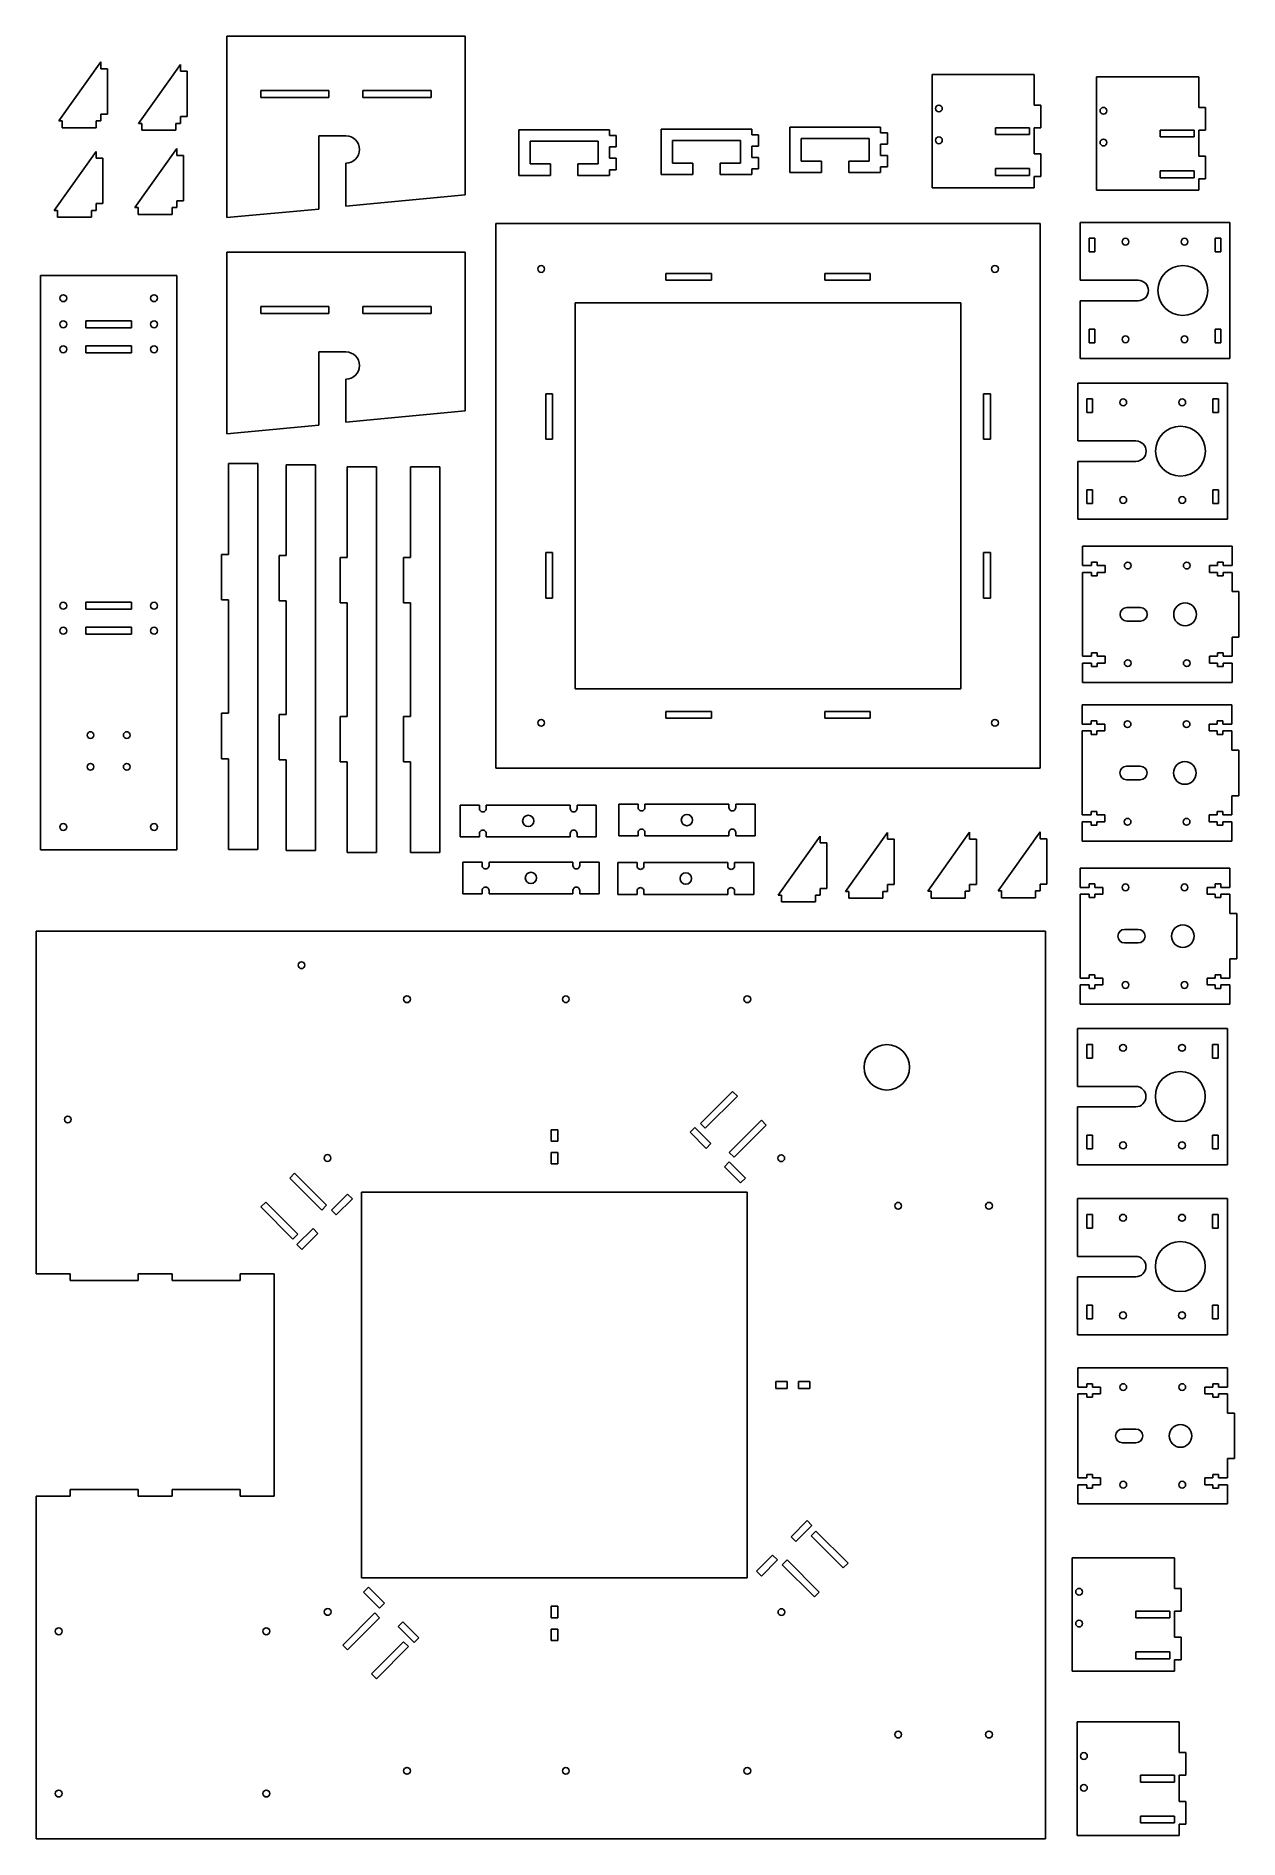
# Model space of a CAD drawing. Header units: millimetres. Extents: x -261 to 269, y -200 to 594.
import ezdxf

# ---------------------------------------------------------------- set-up
doc = ezdxf.new("R2010")
doc.units = ezdxf.units.MM
for name, color, linetype in [('Shape2DView', 7, 'CONTINUOUS'), ('Shape2DView001', 7, 'CONTINUOUS'), ('Shape2DView002', 7, 'CONTINUOUS'), ('Shape2DView003', 7, 'CONTINUOUS'), ('Shape2DView004', 7, 'CONTINUOUS'), ('Shape2DView005', 7, 'CONTINUOUS'), ('Shape2DView006', 7, 'CONTINUOUS'), ('Shape2DView007', 7, 'CONTINUOUS'), ('Shape2DView008', 7, 'CONTINUOUS'), ('Shape2DView009', 7, 'CONTINUOUS'), ('Shape2DView010', 7, 'CONTINUOUS'), ('Shape2DView011', 7, 'CONTINUOUS'), ('Shape2DView012', 7, 'CONTINUOUS'), ('Shape2DView013', 7, 'CONTINUOUS'), ('Shape2DView014', 7, 'CONTINUOUS'), ('Shape2DView015', 7, 'CONTINUOUS'), ('Shape2DView016', 7, 'CONTINUOUS'), ('Shape2DView017', 7, 'CONTINUOUS'), ('Shape2DView018', 7, 'CONTINUOUS'), ('Shape2DView019', 7, 'CONTINUOUS'), ('Shape2DView020', 7, 'CONTINUOUS'), ('Shape2DView021', 7, 'CONTINUOUS'), ('Shape2DView022', 7, 'CONTINUOUS'), ('Shape2DView023', 7, 'CONTINUOUS'), ('Shape2DView024', 7, 'CONTINUOUS'), ('Shape2DView025', 7, 'CONTINUOUS'), ('Shape2DView026', 7, 'CONTINUOUS'), ('Shape2DView027', 7, 'CONTINUOUS'), ('Shape2DView028', 7, 'CONTINUOUS'), ('Shape2DView029', 7, 'CONTINUOUS'), ('Shape2DView030', 7, 'CONTINUOUS'), ('Shape2DView031', 7, 'CONTINUOUS'), ('Shape2DView032', 7, 'CONTINUOUS'), ('Shape2DView033', 7, 'CONTINUOUS'), ('Shape2DView034', 7, 'CONTINUOUS'), ('Shape2DView035', 7, 'CONTINUOUS')]:
    doc.layers.add(name, color=color, linetype=linetype)

msp = doc.modelspace()

# ---------------------------------------------------------------- linework, layer by layer
at = {"layer": 'Shape2DView'}
for p, q in [((-261.1, 48.9), (-261.1, 199.9)), ((-261.1, 199.9), (183.9, 199.9)), ((183.9, 199.9), (183.9, -200.1)), ((31.74, 115.16), (45.89, 129.3)), ((48.01, 127.18), (33.87, 113.03)), ((45.89, 129.3), (48.01, 127.18)), ((-31.1, 112.4), (-34.1, 112.4)), ((-34.1, 112.4), (-34.1, 107.4)), ((-31.1, 107.4), (-31.1, 112.4)), ((27.15, 111.27), (29.27, 113.39)), ((34.22, 104.2), (27.15, 111.27)), ((29.27, 113.39), (36.34, 106.32)), ((33.87, 113.03), (31.74, 115.16)), ((44.47, 102.43), (58.61, 116.57)), ((60.74, 114.45), (46.59, 100.31)), ((58.61, 116.57), (60.74, 114.45)), ((-34.1, 107.4), (-31.1, 107.4)), ((34.22, 104.2), (36.34, 106.32)), ((-31.1, 102.4), (-34.1, 102.4)), ((-34.1, 102.4), (-34.1, 97.4)), ((-34.1, 97.4), (-31.1, 97.4)), ((-31.1, 97.4), (-31.1, 102.4)), ((44.47, 98.19), (42.35, 96.06)), ((42.35, 96.06), (49.42, 88.99)), ((46.59, 100.31), (44.47, 102.43)), ((51.54, 91.11), (44.47, 98.19)), ((-149.27, 91.11), (-147.15, 93.24)), ((-135.13, 76.97), (-149.27, 91.11)), ((-147.15, 93.24), (-133.01, 79.09)), ((49.42, 88.99), (51.54, 91.11)), ((-162, 78.39), (-159.88, 80.51)), ((-159.88, 80.51), (-145.73, 66.37)), ((-130.89, 76.97), (-123.81, 84.04)), ((-128.76, 74.85), (-121.69, 81.92)), ((-121.69, 81.92), (-123.81, 84.04)), ((52.4, 84.9), (-117.6, 84.9)), ((-117.6, 84.9), (-117.6, -85.1)), ((52.4, -85.1), (52.4, 84.9)), ((-147.86, 64.24), (-162, 78.39)), ((-135.13, 76.97), (-133.01, 79.09)), ((-130.89, 76.97), (-128.76, 74.85)), ((-147.86, 64.24), (-145.73, 66.37)), ((-139.02, 68.84), (-146.09, 61.77)), ((-143.97, 59.65), (-136.9, 66.72)), ((-136.9, 66.72), (-139.02, 68.84)), ((-146.09, 61.77), (-143.97, 59.65)), ((-261.1, 48.9), (-246.1, 48.9)), ((-246.1, 45.9), (-246.1, 48.9)), ((-216.1, 48.9), (-201.1, 48.9)), ((-216.1, 45.9), (-216.1, 48.9)), ((-201.1, 48.9), (-201.1, 45.9)), ((-171.1, 48.9), (-156.1, 48.9)), ((-171.1, 45.9), (-171.1, 48.9)), ((-156.1, -49.1), (-156.1, 48.9)), ((-246.1, 45.9), (-216.1, 45.9)), ((-201.1, 45.9), (-171.1, 45.9)), ((69.9, 1.4), (64.9, 1.4)), ((64.9, -1.6), (64.9, 1.4)), ((69.9, -1.6), (69.9, 1.4)), ((79.9, 1.4), (74.9, 1.4)), ((74.9, 1.4), (74.9, -1.6)), ((79.9, -1.6), (79.9, 1.4)), ((64.9, -1.6), (69.9, -1.6)), ((74.9, -1.6), (79.9, -1.6)), ((-246.1, -49.1), (-246.1, -46.1)), ((-246.1, -46.1), (-216.1, -46.1)), ((-216.1, -46.1), (-216.1, -49.1)), ((-201.1, -49.1), (-201.1, -46.1)), ((-201.1, -46.1), (-171.1, -46.1)), ((-171.1, -46.1), (-171.1, -49.1)), ((-261.1, -49.1), (-261.1, -200.1)), ((-261.1, -49.1), (-246.1, -49.1)), ((-216.1, -49.1), (-201.1, -49.1)), ((-171.1, -49.1), (-156.1, -49.1)), ((78.77, -59.85), (71.7, -66.92)), ((73.82, -69.04), (80.89, -61.97)), ((80.89, -61.97), (78.77, -59.85)), ((71.7, -66.92), (73.82, -69.04)), ((82.66, -64.44), (80.53, -66.57)), ((94.68, -80.71), (80.53, -66.57)), ((96.8, -78.59), (82.66, -64.44)), ((63.56, -75.05), (56.49, -82.12)), ((58.61, -84.24), (65.69, -77.17)), ((65.69, -77.17), (63.56, -75.05)), ((69.93, -77.17), (67.81, -79.29)), ((81.95, -93.44), (67.81, -79.29)), ((84.07, -91.31), (69.93, -77.17)), ((94.68, -80.71), (96.8, -78.59)), ((-117.6, -85.1), (52.4, -85.1)), ((56.49, -82.12), (58.61, -84.24)), ((-116.74, -91.31), (-114.62, -89.19)), ((-116.74, -91.31), (-109.67, -98.39)), ((-107.55, -96.26), (-114.62, -89.19)), ((81.95, -93.44), (84.07, -91.31)), ((-125.94, -114.65), (-111.79, -100.51)), ((-109.67, -102.63), (-123.81, -116.77)), ((-109.67, -102.63), (-111.79, -100.51)), ((-109.67, -98.39), (-107.55, -96.26)), ((-31.1, -97.6), (-34.1, -97.6)), ((-34.1, -97.6), (-34.1, -102.6)), ((-34.1, -102.6), (-31.1, -102.6)), ((-31.1, -102.6), (-31.1, -97.6)), ((-101.54, -106.52), (-99.42, -104.4)), ((-94.47, -113.59), (-101.54, -106.52)), ((-92.35, -111.47), (-99.42, -104.4)), ((-31.1, -107.6), (-34.1, -107.6)), ((-34.1, -107.6), (-34.1, -112.6)), ((-31.1, -112.6), (-31.1, -107.6)), ((-123.81, -116.77), (-125.94, -114.65)), ((-113.21, -127.38), (-99.07, -113.23)), ((-96.94, -115.36), (-111.09, -129.5)), ((-96.94, -115.36), (-99.07, -113.23)), ((-94.47, -113.59), (-92.35, -111.47)), ((-34.1, -112.6), (-31.1, -112.6)), ((-111.09, -129.5), (-113.21, -127.38)), ((-261.1, -200.1), (183.9, -200.1))]:
    msp.add_line(p, q, dxfattribs=at)
for centre, radius in [((-144.1, 184.9), 1.5), ((-97.6, 169.9), 1.5), ((-27.6, 169.9), 1.5), ((52.4, 169.9), 1.5), ((113.9, 139.9), 10), ((-247.1, 116.9), 1.5), ((-132.64, 99.94), 1.5), ((67.36, 99.86), 1.5), ((118.9, 78.9), 1.5), ((158.9, 78.9), 1.5), ((-132.56, -100.06), 1.5), ((67.44, -100.14), 1.5), ((-251.1, -108.6), 1.5), ((-159.6, -108.6), 1.5), ((118.9, -154.1), 1.5), ((158.9, -154.1), 1.5), ((-97.6, -170.1), 1.5), ((-27.6, -170.1), 1.5), ((52.4, -170.1), 1.5), ((-251.1, -180.1), 1.5), ((-159.6, -180.1), 1.5)]:
    msp.add_circle(centre, radius, dxfattribs=at)
at = {"layer": 'Shape2DView001'}
for p, q in [((-58.45, 271.7), (-58.45, 511.7)), ((-58.45, 511.7), (181.55, 511.7)), ((181.55, 511.7), (181.55, 271.7)), ((36.55, 489.7), (16.55, 489.7)), ((16.55, 489.7), (16.55, 486.7)), ((16.55, 486.7), (36.55, 486.7)), ((36.55, 486.7), (36.55, 489.7)), ((106.55, 489.7), (86.55, 489.7)), ((86.55, 489.7), (86.55, 486.7)), ((86.55, 486.7), (106.55, 486.7)), ((106.55, 486.7), (106.55, 489.7)), ((-23.45, 476.7), (146.55, 476.7)), ((-23.45, 306.7), (-23.45, 476.7)), ((146.55, 306.7), (146.55, 476.7)), ((-33.45, 436.7), (-36.45, 436.7)), ((-36.45, 436.7), (-36.45, 416.7)), ((-33.45, 416.7), (-33.45, 436.7)), ((159.55, 436.7), (156.55, 436.7)), ((156.55, 436.7), (156.55, 416.7)), ((159.55, 416.7), (159.55, 436.7)), ((-36.45, 416.7), (-33.45, 416.7)), ((156.55, 416.7), (159.55, 416.7)), ((-33.45, 366.7), (-36.45, 366.7)), ((-36.45, 366.7), (-36.45, 346.7)), ((-33.45, 346.7), (-33.45, 366.7)), ((159.55, 366.7), (156.55, 366.7)), ((156.55, 366.7), (156.55, 346.7)), ((159.55, 346.7), (159.55, 366.7)), ((-36.45, 346.7), (-33.45, 346.7)), ((156.55, 346.7), (159.55, 346.7)), ((-23.45, 306.7), (146.55, 306.7)), ((36.55, 296.7), (16.55, 296.7)), ((16.55, 296.7), (16.55, 293.7)), ((36.55, 293.7), (36.55, 296.7)), ((106.55, 296.7), (86.55, 296.7)), ((86.55, 296.7), (86.55, 293.7)), ((106.55, 293.7), (106.55, 296.7)), ((16.55, 293.7), (36.55, 293.7)), ((86.55, 293.7), (106.55, 293.7)), ((181.55, 271.7), (-58.45, 271.7))]:
    msp.add_line(p, q, dxfattribs=at)
for centre in [(-38.45, 491.7), (161.55, 491.7), (-38.45, 291.7), (161.55, 291.7)]:
    msp.add_circle(centre, 1.5, dxfattribs=at)
at = {"layer": 'Shape2DView002'}
for p, q in [((-176.3, 405.9), (-163.3, 405.9)), ((-176.3, 365.9), (-176.3, 405.9)), ((-163.3, 235.9), (-163.3, 405.9)), ((-179.3, 365.9), (-176.3, 365.9)), ((-179.3, 345.9), (-179.3, 365.9)), ((-176.3, 345.9), (-179.3, 345.9)), ((-176.3, 295.9), (-176.3, 345.9)), ((-179.3, 295.9), (-176.3, 295.9)), ((-179.3, 275.9), (-179.3, 295.9)), ((-176.3, 275.9), (-179.3, 275.9)), ((-176.3, 235.9), (-176.3, 275.9)), ((-163.3, 235.9), (-176.3, 235.9))]:
    msp.add_line(p, q, dxfattribs=at)
at = {"layer": 'Shape2DView003'}
for p, q in [((-150.9, 405.4), (-137.9, 405.4)), ((-150.9, 365.4), (-150.9, 405.4)), ((-137.9, 235.4), (-137.9, 405.4)), ((-153.9, 365.4), (-150.9, 365.4)), ((-153.9, 345.4), (-153.9, 365.4)), ((-150.9, 345.4), (-153.9, 345.4)), ((-150.9, 295.4), (-150.9, 345.4)), ((-153.9, 295.4), (-150.9, 295.4)), ((-153.9, 275.4), (-153.9, 295.4)), ((-150.9, 275.4), (-153.9, 275.4)), ((-150.9, 235.4), (-150.9, 275.4)), ((-137.9, 235.4), (-150.9, 235.4))]:
    msp.add_line(p, q, dxfattribs=at)
at = {"layer": 'Shape2DView004'}
for p, q in [((-124, 404.5), (-111, 404.5)), ((-124, 364.5), (-124, 404.5)), ((-111, 234.5), (-111, 404.5)), ((-127, 364.5), (-124, 364.5)), ((-127, 344.5), (-127, 364.5)), ((-124, 344.5), (-127, 344.5)), ((-124, 294.5), (-124, 344.5)), ((-127, 294.5), (-124, 294.5)), ((-127, 274.5), (-127, 294.5)), ((-124, 274.5), (-127, 274.5)), ((-124, 234.5), (-124, 274.5)), ((-111, 234.5), (-124, 234.5))]:
    msp.add_line(p, q, dxfattribs=at)
at = {"layer": 'Shape2DView005'}
for p, q in [((-96.1, 404.5), (-83.1, 404.5)), ((-96.1, 364.5), (-96.1, 404.5)), ((-83.1, 234.5), (-83.1, 404.5)), ((-99.1, 364.5), (-96.1, 364.5)), ((-99.1, 344.5), (-99.1, 364.5)), ((-96.1, 344.5), (-99.1, 344.5)), ((-96.1, 294.5), (-96.1, 344.5)), ((-99.1, 294.5), (-96.1, 294.5)), ((-99.1, 274.5), (-99.1, 294.5)), ((-96.1, 274.5), (-99.1, 274.5)), ((-96.1, 234.5), (-96.1, 274.5)), ((-83.1, 234.5), (-96.1, 234.5))]:
    msp.add_line(p, q, dxfattribs=at)
at = {"layer": 'Shape2DView006'}
for p, q in [((-253.1, 517.5), (-234.6, 543.5)), ((-234.6, 540.5), (-234.6, 543.5)), ((-231.6, 540.5), (-234.6, 540.5)), ((-231.6, 520.5), (-231.6, 540.5)), ((-253.1, 517.5), (-251.6, 517.5)), ((-251.6, 517.5), (-251.6, 514.5)), ((-236.6, 514.5), (-236.6, 517.5)), ((-236.6, 517.5), (-234.6, 517.5)), ((-234.6, 517.5), (-234.6, 520.5)), ((-234.6, 520.5), (-231.6, 520.5)), ((-251.6, 514.5), (-236.6, 514.5))]:
    msp.add_line(p, q, dxfattribs=at)
at = {"layer": 'Shape2DView007'}
for p, q in [((-217.6, 518.7), (-199.1, 544.7)), ((-199.1, 541.7), (-199.1, 544.7)), ((-196.1, 541.7), (-199.1, 541.7)), ((-196.1, 521.7), (-196.1, 541.7)), ((-217.6, 518.7), (-216.1, 518.7)), ((-216.1, 518.7), (-216.1, 515.7)), ((-201.1, 515.7), (-201.1, 518.7)), ((-201.1, 518.7), (-199.1, 518.7)), ((-199.1, 518.7), (-199.1, 521.7)), ((-199.1, 521.7), (-196.1, 521.7)), ((-216.1, 515.7), (-201.1, 515.7))]:
    msp.add_line(p, q, dxfattribs=at)
at = {"layer": 'Shape2DView008'}
for p, q in [((-251.1, 556.9), (-232.6, 582.9)), ((-232.6, 579.9), (-232.6, 582.9)), ((-229.6, 579.9), (-232.6, 579.9)), ((-229.6, 559.9), (-229.6, 579.9)), ((-251.1, 556.9), (-249.6, 556.9)), ((-249.6, 556.9), (-249.6, 553.9)), ((-234.6, 553.9), (-234.6, 556.9)), ((-234.6, 556.9), (-232.6, 556.9)), ((-232.6, 556.9), (-232.6, 559.9)), ((-232.6, 559.9), (-229.6, 559.9)), ((-249.6, 553.9), (-234.6, 553.9))]:
    msp.add_line(p, q, dxfattribs=at)
at = {"layer": 'Shape2DView009'}
for p, q in [((-216, 555.8), (-197.5, 581.8)), ((-197.5, 578.8), (-197.5, 581.8)), ((-194.5, 578.8), (-197.5, 578.8)), ((-194.5, 558.8), (-194.5, 578.8)), ((-197.5, 555.8), (-197.5, 558.8)), ((-197.5, 558.8), (-194.5, 558.8)), ((-216, 555.8), (-214.5, 555.8)), ((-214.5, 555.8), (-214.5, 552.8)), ((-214.5, 552.8), (-199.5, 552.8)), ((-199.5, 552.8), (-199.5, 555.8)), ((-199.5, 555.8), (-197.5, 555.8))]:
    msp.add_line(p, q, dxfattribs=at)
at = {"layer": 'Shape2DView010'}
for p, q in [((65.95, 215.75), (84.45, 241.75)), ((84.45, 238.75), (84.45, 241.75)), ((87.45, 238.75), (84.45, 238.75)), ((87.45, 218.75), (87.45, 238.75)), ((65.95, 215.75), (67.45, 215.75)), ((67.45, 215.75), (67.45, 212.75)), ((82.45, 212.75), (82.45, 215.75)), ((82.45, 215.75), (84.45, 215.75)), ((84.45, 215.75), (84.45, 218.75)), ((84.45, 218.75), (87.45, 218.75)), ((67.45, 212.75), (82.45, 212.75))]:
    msp.add_line(p, q, dxfattribs=at)
at = {"layer": 'Shape2DView011'}
for p, q in [((162.95, 217.6), (181.45, 243.6)), ((181.45, 240.6), (181.45, 243.6)), ((184.45, 240.6), (181.45, 240.6)), ((184.45, 220.6), (184.45, 240.6)), ((162.95, 217.6), (164.45, 217.6)), ((164.45, 217.6), (164.45, 214.6)), ((164.45, 214.6), (179.45, 214.6)), ((179.45, 214.6), (179.45, 217.6)), ((179.45, 217.6), (181.45, 217.6)), ((181.45, 217.6), (181.45, 220.6)), ((181.45, 220.6), (184.45, 220.6))]:
    msp.add_line(p, q, dxfattribs=at)
at = {"layer": 'Shape2DView012'}
for p, q in [((131.9, 217.5), (150.4, 243.5)), ((150.4, 240.5), (150.4, 243.5)), ((153.4, 240.5), (150.4, 240.5)), ((153.4, 220.5), (153.4, 240.5)), ((131.9, 217.5), (133.4, 217.5)), ((133.4, 217.5), (133.4, 214.5)), ((133.4, 214.5), (148.4, 214.5)), ((148.4, 214.5), (148.4, 217.5)), ((148.4, 217.5), (150.4, 217.5)), ((150.4, 217.5), (150.4, 220.5)), ((150.4, 220.5), (153.4, 220.5))]:
    msp.add_line(p, q, dxfattribs=at)
at = {"layer": 'Shape2DView013'}
for p, q in [((95.7, 217.4), (114.2, 243.4)), ((114.2, 240.4), (114.2, 243.4)), ((117.2, 240.4), (114.2, 240.4)), ((117.2, 220.4), (117.2, 240.4)), ((95.7, 217.4), (97.2, 217.4)), ((97.2, 217.4), (97.2, 214.4)), ((112.2, 214.4), (112.2, 217.4)), ((112.2, 217.4), (114.2, 217.4)), ((114.2, 217.4), (114.2, 220.4)), ((114.2, 220.4), (117.2, 220.4)), ((97.2, 214.4), (112.2, 214.4))]:
    msp.add_line(p, q, dxfattribs=at)
at = {"layer": 'Shape2DView014'}
for p, q in [((197.75, -198.57), (197.75, -148.57)), ((197.75, -148.57), (242.75, -148.57)), ((242.75, -162.07), (242.75, -148.57)), ((245.75, -162.07), (242.75, -162.07)), ((245.75, -172.07), (245.75, -162.07)), ((240.75, -172.07), (225.75, -172.07)), ((225.75, -172.07), (225.75, -175.07)), ((240.75, -175.07), (240.75, -172.07)), ((242.75, -172.07), (245.75, -172.07)), ((242.75, -183.57), (242.75, -172.07)), ((225.75, -175.07), (240.75, -175.07)), ((240.75, -190.07), (225.75, -190.07)), ((225.75, -190.07), (225.75, -193.07)), ((240.75, -193.07), (240.75, -190.07)), ((245.75, -183.57), (242.75, -183.57)), ((245.75, -193.57), (245.75, -183.57)), ((242.75, -198.57), (197.75, -198.57)), ((225.75, -193.07), (240.75, -193.07)), ((242.75, -198.57), (242.75, -193.57)), ((242.75, -193.57), (245.75, -193.57))]:
    msp.add_line(p, q, dxfattribs=at)
for centre in [(200.75, -163.57), (200.75, -177.57)]:
    msp.add_circle(centre, 1.5, dxfattribs=at)
at = {"layer": 'Shape2DView015'}
for p, q in [((-48.36, 532.94), (-48.36, 552.94)), ((-48.36, 552.94), (-8.36, 552.94)), ((-8.36, 552.94), (-8.36, 550.44)), ((-8.36, 550.44), (-5.36, 550.44)), ((-5.36, 545.44), (-5.36, 550.44)), ((-13.36, 547.94), (-43.36, 547.94)), ((-43.36, 547.94), (-43.36, 537.94)), ((-13.36, 537.94), (-13.36, 547.94)), ((-8.36, 545.44), (-5.36, 545.44)), ((-8.36, 545.44), (-8.36, 540.44)), ((-8.36, 540.44), (-5.36, 540.44)), ((-5.36, 540.44), (-5.36, 535.44)), ((-34.36, 532.94), (-48.36, 532.94)), ((-43.36, 537.94), (-34.36, 537.94)), ((-34.36, 537.94), (-34.36, 532.94)), ((-22.36, 532.94), (-22.36, 537.94)), ((-22.36, 537.94), (-13.36, 537.94)), ((-8.36, 532.94), (-22.36, 532.94)), ((-5.36, 535.44), (-8.36, 535.44)), ((-8.36, 532.94), (-8.36, 535.44))]:
    msp.add_line(p, q, dxfattribs=at)
at = {"layer": 'Shape2DView016'}
for p, q in [((-72.01, 499.11), (-177.01, 499.11)), ((-177.01, 499.11), (-177.01, 419.11)), ((-72.01, 429.11), (-72.01, 499.11)), ((-132.01, 475.11), (-162.01, 475.11)), ((-162.01, 475.11), (-162.01, 472.11)), ((-162.01, 472.11), (-132.01, 472.11)), ((-132.01, 472.11), (-132.01, 475.11)), ((-87.01, 475.11), (-117.01, 475.11)), ((-117.01, 475.11), (-117.01, 472.11)), ((-117.01, 472.11), (-87.01, 472.11)), ((-87.01, 472.11), (-87.01, 475.11)), ((-136.51, 422.86), (-136.51, 455.11)), ((-136.51, 455.11), (-124.51, 455.11)), ((-124.51, 443.11), (-124.51, 424.11)), ((-124.51, 424.11), (-72.01, 429.11)), ((-136.51, 422.86), (-177.01, 419.11))]:
    msp.add_line(p, q, dxfattribs=at)
msp.add_arc((-124.51, 449.11), 6, -90, 90, dxfattribs=at)
at = {"layer": 'Shape2DView017'}
for p, q in [((-72.01, 594.31), (-177.01, 594.31)), ((-177.01, 594.31), (-177.01, 514.31)), ((-72.01, 524.31), (-72.01, 594.31)), ((-132.01, 570.31), (-162.01, 570.31)), ((-162.01, 570.31), (-162.01, 567.31)), ((-162.01, 567.31), (-132.01, 567.31)), ((-132.01, 567.31), (-132.01, 570.31)), ((-87.01, 570.31), (-117.01, 570.31)), ((-117.01, 570.31), (-117.01, 567.31)), ((-117.01, 567.31), (-87.01, 567.31)), ((-87.01, 567.31), (-87.01, 570.31)), ((-136.51, 518.06), (-136.51, 550.31)), ((-136.51, 550.31), (-124.51, 550.31)), ((-124.51, 538.31), (-124.51, 519.31)), ((-124.51, 519.31), (-72.01, 524.31)), ((-136.51, 518.06), (-177.01, 514.31))]:
    msp.add_line(p, q, dxfattribs=at)
msp.add_arc((-124.51, 544.31), 6, -90, 90, dxfattribs=at)
at = {"layer": 'Shape2DView018'}
for p, q in [((-199.1, 488.8), (-259.1, 488.8)), ((-259.1, 488.8), (-259.1, 235.8)), ((-199.1, 235.8), (-199.1, 488.8)), ((-219.1, 468.8), (-239.1, 468.8)), ((-239.1, 468.8), (-239.1, 465.8)), ((-219.1, 465.8), (-219.1, 468.8)), ((-239.1, 465.8), (-219.1, 465.8)), ((-239.1, 457.8), (-219.1, 457.8)), ((-239.1, 454.8), (-239.1, 457.8)), ((-219.1, 454.8), (-239.1, 454.8)), ((-219.1, 457.8), (-219.1, 454.8)), ((-239.1, 344.8), (-219.1, 344.8)), ((-239.1, 341.8), (-239.1, 344.8)), ((-219.1, 341.8), (-239.1, 341.8)), ((-219.1, 344.8), (-219.1, 341.8)), ((-219.1, 333.8), (-239.1, 333.8)), ((-239.1, 333.8), (-239.1, 330.8)), ((-219.1, 330.8), (-219.1, 333.8)), ((-239.1, 330.8), (-219.1, 330.8)), ((-259.1, 235.8), (-199.1, 235.8))]:
    msp.add_line(p, q, dxfattribs=at)
for centre in [(-249.1, 478.8), (-209.1, 478.8), (-249.1, 467.3), (-209.1, 467.3), (-249.1, 456.3), (-209.1, 456.3), (-249.1, 343.3), (-209.1, 343.3), (-249.1, 332.3), (-209.1, 332.3), (-237.1, 286.3), (-221.1, 286.3), (-237.1, 272.3), (-221.1, 272.3), (-249.1, 245.8), (-209.1, 245.8)]:
    msp.add_circle(centre, 1.5, dxfattribs=at)
at = {"layer": 'Shape2DView019'}
for p, q in [((195.65, -126.19), (195.65, -76.19)), ((195.65, -76.19), (240.65, -76.19)), ((240.65, -89.69), (240.65, -76.19)), ((243.65, -89.69), (240.65, -89.69)), ((243.65, -99.69), (243.65, -89.69)), ((238.65, -99.69), (223.65, -99.69)), ((223.65, -99.69), (223.65, -102.69)), ((223.65, -102.69), (238.65, -102.69)), ((238.65, -102.69), (238.65, -99.69)), ((240.65, -99.69), (243.65, -99.69)), ((240.65, -111.19), (240.65, -99.69)), ((243.65, -111.19), (240.65, -111.19)), ((243.65, -121.19), (243.65, -111.19)), ((238.65, -117.69), (223.65, -117.69)), ((223.65, -117.69), (223.65, -120.69)), ((238.65, -120.69), (238.65, -117.69)), ((240.65, -126.19), (195.65, -126.19)), ((223.65, -120.69), (238.65, -120.69)), ((240.65, -126.19), (240.65, -121.19)), ((240.65, -121.19), (243.65, -121.19))]:
    msp.add_line(p, q, dxfattribs=at)
for centre in [(198.65, -91.19), (198.65, -105.19)]:
    msp.add_circle(centre, 1.5, dxfattribs=at)
at = {"layer": 'Shape2DView020'}
for p, q in [((133.84, 527.39), (133.84, 577.39)), ((133.84, 577.39), (178.84, 577.39)), ((178.84, 563.89), (178.84, 577.39)), ((181.84, 563.89), (178.84, 563.89)), ((181.84, 553.89), (181.84, 563.89)), ((176.84, 553.89), (161.84, 553.89)), ((161.84, 553.89), (161.84, 550.89)), ((161.84, 550.89), (176.84, 550.89)), ((176.84, 550.89), (176.84, 553.89)), ((178.84, 553.89), (181.84, 553.89)), ((178.84, 542.39), (178.84, 553.89)), ((181.84, 542.39), (178.84, 542.39)), ((181.84, 532.39), (181.84, 542.39)), ((176.84, 535.89), (161.84, 535.89)), ((161.84, 535.89), (161.84, 532.89)), ((161.84, 532.89), (176.84, 532.89)), ((176.84, 532.89), (176.84, 535.89)), ((178.84, 527.39), (178.84, 532.39)), ((178.84, 532.39), (181.84, 532.39)), ((178.84, 527.39), (133.84, 527.39))]:
    msp.add_line(p, q, dxfattribs=at)
for centre in [(136.84, 562.39), (136.84, 548.39)]:
    msp.add_circle(centre, 1.5, dxfattribs=at)
at = {"layer": 'Shape2DView021'}
for p, q in [((206.38, 526.38), (206.38, 576.38)), ((206.38, 576.38), (251.38, 576.38)), ((251.38, 562.88), (251.38, 576.38)), ((254.38, 562.88), (251.38, 562.88)), ((254.38, 552.88), (254.38, 562.88)), ((249.38, 552.88), (234.38, 552.88)), ((234.38, 552.88), (234.38, 549.88)), ((234.38, 549.88), (249.38, 549.88)), ((249.38, 549.88), (249.38, 552.88)), ((251.38, 552.88), (254.38, 552.88)), ((251.38, 541.38), (251.38, 552.88)), ((254.38, 541.38), (251.38, 541.38)), ((254.38, 531.38), (254.38, 541.38)), ((249.38, 534.88), (234.38, 534.88)), ((234.38, 534.88), (234.38, 531.88)), ((249.38, 531.88), (249.38, 534.88)), ((251.38, 526.38), (206.38, 526.38)), ((234.38, 531.88), (249.38, 531.88)), ((251.38, 526.38), (251.38, 531.38)), ((251.38, 531.38), (254.38, 531.38))]:
    msp.add_line(p, q, dxfattribs=at)
for centre in [(209.38, 561.38), (209.38, 547.38)]:
    msp.add_circle(centre, 1.5, dxfattribs=at)
at = {"layer": 'Shape2DView022'}
for p, q in [((198.1, 7.5), (264.1, 7.5)), ((198.1, -1), (198.1, 7.5)), ((202.1, 0.5), (202.1, -1)), ((204.6, 0.5), (202.1, 0.5)), ((204.6, -1), (204.6, 0.5)), ((257.6, -1), (257.6, 0.5)), ((257.6, 0.5), (260.1, 0.5)), ((260.1, 0.5), (260.1, -1)), ((264.1, -1), (264.1, 7.5)), ((202.1, -1), (198.1, -1)), ((198.1, -4), (202.1, -4)), ((198.1, -41), (198.1, -4)), ((202.1, -4), (202.1, -5.5)), ((202.1, -5.5), (204.6, -5.5)), ((208.1, -1), (204.6, -1)), ((204.6, -4), (208.1, -4)), ((204.6, -5.5), (204.6, -4)), ((208.1, -4), (208.1, -1)), ((254.1, -4), (254.1, -1)), ((254.1, -1), (257.6, -1)), ((257.6, -4), (254.1, -4)), ((257.6, -5.5), (257.6, -4)), ((260.1, -5.5), (257.6, -5.5)), ((260.1, -1), (264.1, -1)), ((264.1, -4), (260.1, -4)), ((260.1, -4), (260.1, -5.5)), ((264.1, -12.5), (264.1, -4)), ((267.1, -12.5), (264.1, -12.5)), ((267.1, -32.5), (267.1, -12.5)), ((223.7, -19.5), (217.7, -19.5)), ((223.7, -25.5), (217.7, -25.5)), ((202.1, -39.5), (202.1, -41)), ((204.6, -39.5), (202.1, -39.5)), ((204.6, -41), (204.6, -39.5)), ((257.6, -41), (257.6, -39.5)), ((257.6, -39.5), (260.1, -39.5)), ((260.1, -39.5), (260.1, -41)), ((264.1, -41), (264.1, -32.5)), ((264.1, -32.5), (267.1, -32.5)), ((202.1, -41), (198.1, -41)), ((198.1, -52.5), (198.1, -44)), ((198.1, -44), (202.1, -44)), ((202.1, -44), (202.1, -45.5)), ((202.1, -45.5), (204.6, -45.5)), ((208.1, -41), (204.6, -41)), ((204.6, -44), (208.1, -44)), ((204.6, -45.5), (204.6, -44)), ((208.1, -44), (208.1, -41)), ((254.1, -44), (254.1, -41)), ((254.1, -41), (257.6, -41)), ((257.6, -44), (254.1, -44)), ((257.6, -45.5), (257.6, -44)), ((260.1, -45.5), (257.6, -45.5)), ((260.1, -41), (264.1, -41)), ((264.1, -44), (260.1, -44)), ((260.1, -44), (260.1, -45.5)), ((264.1, -52.5), (264.1, -44)), ((198.1, -52.5), (264.1, -52.5))]:
    msp.add_line(p, q, dxfattribs=at)
for centre, radius in [((218.1, -1), 1.5), ((244.1, -1), 1.5), ((243.35, -22.5), 5), ((218.1, -44), 1.5), ((244.1, -44), 1.5)]:
    msp.add_circle(centre, radius, dxfattribs=at)
for centre, start, end in [((217.7, -22.5), 90, -90), ((223.7, -22.5), -90, 90)]:
    msp.add_arc(centre, 3, start, end, dxfattribs=at)
at = {"layer": 'Shape2DView023'}
for p, q in [((198, 82.1), (264, 82.1)), ((198, 56.6), (198, 82.1)), ((264, 22.1), (264, 82.1)), ((204.5, 75.1), (202, 75.1)), ((202, 75.1), (202, 69.1)), ((204.5, 69.1), (204.5, 75.1)), ((257.5, 75.1), (260, 75.1)), ((257.5, 69.1), (257.5, 75.1)), ((260, 75.1), (260, 69.1)), ((202, 69.1), (204.5, 69.1)), ((260, 69.1), (257.5, 69.1)), ((223.6, 56.6), (198, 56.6)), ((223.6, 47.6), (198, 47.6)), ((198, 22.1), (198, 47.6)), ((204.5, 35.1), (202, 35.1)), ((202, 35.1), (202, 29.1)), ((204.5, 29.1), (204.5, 35.1)), ((257.5, 35.1), (260, 35.1)), ((257.5, 29.1), (257.5, 35.1)), ((260, 35.1), (260, 29.1)), ((202, 29.1), (204.5, 29.1)), ((260, 29.1), (257.5, 29.1)), ((198, 22.1), (264, 22.1))]:
    msp.add_line(p, q, dxfattribs=at)
for centre, radius in [((218, 73.6), 1.5), ((244, 73.6), 1.5), ((243.25, 52.1), 11), ((218, 30.6), 1.5), ((244, 30.6), 1.5)]:
    msp.add_circle(centre, radius, dxfattribs=at)
msp.add_arc((223.6, 52.1), 4.5, -90, 90, dxfattribs=at)
at = {"layer": 'Shape2DView024'}
for p, q in [((199.1, 227.7), (265.1, 227.7)), ((199.1, 219.2), (199.1, 227.7)), ((265.1, 219.2), (265.1, 227.7)), ((203.1, 219.2), (199.1, 219.2)), ((199.1, 216.2), (203.1, 216.2)), ((199.1, 179.2), (199.1, 216.2)), ((203.1, 220.7), (203.1, 219.2)), ((205.6, 220.7), (203.1, 220.7)), ((203.1, 216.2), (203.1, 214.7)), ((203.1, 214.7), (205.6, 214.7)), ((205.6, 219.2), (205.6, 220.7)), ((209.1, 219.2), (205.6, 219.2)), ((205.6, 216.2), (209.1, 216.2)), ((205.6, 214.7), (205.6, 216.2)), ((209.1, 216.2), (209.1, 219.2)), ((255.1, 216.2), (255.1, 219.2)), ((255.1, 219.2), (258.6, 219.2)), ((258.6, 216.2), (255.1, 216.2)), ((258.6, 219.2), (258.6, 220.7)), ((258.6, 220.7), (261.1, 220.7)), ((258.6, 214.7), (258.6, 216.2)), ((261.1, 214.7), (258.6, 214.7)), ((261.1, 220.7), (261.1, 219.2)), ((261.1, 219.2), (265.1, 219.2)), ((265.1, 216.2), (261.1, 216.2)), ((261.1, 216.2), (261.1, 214.7)), ((265.1, 207.7), (265.1, 216.2)), ((268.1, 207.7), (265.1, 207.7)), ((268.1, 187.7), (268.1, 207.7)), ((224.7, 200.7), (218.7, 200.7)), ((224.7, 194.7), (218.7, 194.7)), ((265.1, 179.2), (265.1, 187.7)), ((265.1, 187.7), (268.1, 187.7)), ((203.1, 179.2), (199.1, 179.2)), ((199.1, 167.7), (199.1, 176.2)), ((199.1, 176.2), (203.1, 176.2)), ((203.1, 180.7), (203.1, 179.2)), ((205.6, 180.7), (203.1, 180.7)), ((203.1, 176.2), (203.1, 174.7)), ((205.6, 179.2), (205.6, 180.7)), ((209.1, 179.2), (205.6, 179.2)), ((205.6, 176.2), (209.1, 176.2)), ((205.6, 174.7), (205.6, 176.2)), ((209.1, 176.2), (209.1, 179.2)), ((255.1, 176.2), (255.1, 179.2)), ((255.1, 179.2), (258.6, 179.2)), ((258.6, 176.2), (255.1, 176.2)), ((258.6, 179.2), (258.6, 180.7)), ((258.6, 180.7), (261.1, 180.7)), ((258.6, 174.7), (258.6, 176.2)), ((261.1, 180.7), (261.1, 179.2)), ((261.1, 179.2), (265.1, 179.2)), ((265.1, 176.2), (261.1, 176.2)), ((261.1, 176.2), (261.1, 174.7)), ((265.1, 167.7), (265.1, 176.2)), ((199.1, 167.7), (265.1, 167.7)), ((203.1, 174.7), (205.6, 174.7)), ((261.1, 174.7), (258.6, 174.7))]:
    msp.add_line(p, q, dxfattribs=at)
for centre, radius in [((219.1, 219.2), 1.5), ((245.1, 219.2), 1.5), ((244.35, 197.7), 5), ((219.1, 176.2), 1.5), ((245.1, 176.2), 1.5)]:
    msp.add_circle(centre, radius, dxfattribs=at)
for centre, start, end in [((218.7, 197.7), 90, -90), ((224.7, 197.7), -90, 90)]:
    msp.add_arc(centre, 3, start, end, dxfattribs=at)
at = {"layer": 'Shape2DView025'}
for p, q in [((198, 157), (264, 157)), ((198, 131.5), (198, 157)), ((264, 97), (264, 157)), ((204.5, 150), (202, 150)), ((202, 150), (202, 144)), ((202, 144), (204.5, 144)), ((204.5, 144), (204.5, 150)), ((257.5, 150), (260, 150)), ((257.5, 144), (257.5, 150)), ((260, 144), (257.5, 144)), ((260, 150), (260, 144)), ((223.6, 131.5), (198, 131.5)), ((223.6, 122.5), (198, 122.5)), ((198, 97), (198, 122.5)), ((204.5, 110), (202, 110)), ((202, 110), (202, 104)), ((202, 104), (204.5, 104)), ((204.5, 104), (204.5, 110)), ((257.5, 110), (260, 110)), ((257.5, 104), (257.5, 110)), ((260, 104), (257.5, 104)), ((260, 110), (260, 104)), ((198, 97), (264, 97))]:
    msp.add_line(p, q, dxfattribs=at)
for centre, radius in [((218, 148.5), 1.5), ((244, 148.5), 1.5), ((243.25, 127), 11), ((218, 105.5), 1.5), ((244, 105.5), 1.5)]:
    msp.add_circle(centre, radius, dxfattribs=at)
msp.add_arc((223.6, 127), 4.5, -90, 90, dxfattribs=at)
at = {"layer": 'Shape2DView026'}
for p, q in [((-72.95, 216.35), (-72.95, 230.35)), ((-64.45, 230.35), (-72.95, 230.35)), ((-64.45, 228.85), (-64.45, 230.35)), ((-61.45, 230.35), (-61.45, 228.85)), ((-24.45, 230.35), (-61.45, 230.35)), ((-24.45, 228.85), (-24.45, 230.35)), ((-21.45, 230.35), (-21.45, 228.85)), ((-12.95, 230.35), (-21.45, 230.35)), ((-12.95, 216.35), (-12.95, 230.35)), ((-72.95, 216.35), (-64.45, 216.35)), ((-64.45, 216.35), (-64.45, 217.85)), ((-61.45, 216.35), (-61.45, 217.85)), ((-24.45, 216.35), (-61.45, 216.35)), ((-24.45, 216.35), (-24.45, 217.85)), ((-21.45, 216.35), (-21.45, 217.85)), ((-12.95, 216.35), (-21.45, 216.35))]:
    msp.add_line(p, q, dxfattribs=at)
msp.add_circle((-42.95, 223.35), 2.5, dxfattribs=at)
for centre, start, end in [((-62.95, 228.85), 179.99999, 0.00001), ((-22.95, 228.85), 179.99999, 0.00001), ((-62.95, 217.85), -0.00001, -179.99999), ((-22.95, 217.85), -0.00001, -179.99999)]:
    msp.add_arc(centre, 1.5, start, end, dxfattribs=at)
at = {"layer": 'Shape2DView027'}
for p, q in [((-74.15, 241.45), (-74.15, 255.45)), ((-65.65, 255.45), (-74.15, 255.45)), ((-65.65, 253.95), (-65.65, 255.45)), ((-62.65, 255.45), (-62.65, 253.95)), ((-25.65, 255.45), (-62.65, 255.45)), ((-25.65, 253.95), (-25.65, 255.45)), ((-22.65, 255.45), (-22.65, 253.95)), ((-14.15, 255.45), (-22.65, 255.45)), ((-14.15, 241.45), (-14.15, 255.45)), ((-74.15, 241.45), (-65.65, 241.45)), ((-65.65, 241.45), (-65.65, 242.95)), ((-62.65, 241.45), (-62.65, 242.95)), ((-25.65, 241.45), (-62.65, 241.45)), ((-25.65, 241.45), (-25.65, 242.95)), ((-22.65, 241.45), (-22.65, 242.95)), ((-14.15, 241.45), (-22.65, 241.45))]:
    msp.add_line(p, q, dxfattribs=at)
msp.add_circle((-44.15, 248.45), 2.5, dxfattribs=at)
for centre, start, end in [((-64.15, 253.95), 179.99999, 0.00001), ((-24.15, 253.95), 179.99999, 0.00001), ((-64.15, 242.95), -0.00001, -179.99999), ((-24.15, 242.95), -0.00001, -179.99999)]:
    msp.add_arc(centre, 1.5, start, end, dxfattribs=at)
at = {"layer": 'Shape2DView028'}
for p, q in [((-4.7, 216.1), (-4.7, 230.1)), ((3.8, 230.1), (-4.7, 230.1)), ((3.8, 228.6), (3.8, 230.1)), ((6.8, 230.1), (6.8, 228.6)), ((43.8, 230.1), (6.8, 230.1)), ((43.8, 228.6), (43.8, 230.1)), ((46.8, 230.1), (46.8, 228.6)), ((55.3, 230.1), (46.8, 230.1)), ((55.3, 216.1), (55.3, 230.1)), ((-4.7, 216.1), (3.8, 216.1)), ((3.8, 216.1), (3.8, 217.6)), ((6.8, 216.1), (6.8, 217.6)), ((43.8, 216.1), (6.8, 216.1)), ((43.8, 216.1), (43.8, 217.6)), ((46.8, 216.1), (46.8, 217.6)), ((55.3, 216.1), (46.8, 216.1))]:
    msp.add_line(p, q, dxfattribs=at)
msp.add_circle((25.3, 223.1), 2.5, dxfattribs=at)
for centre, start, end in [((5.3, 228.6), 179.99999, 0.00001), ((45.3, 228.6), 179.99999, 0.00001), ((5.3, 217.6), -0.00001, -179.99999), ((45.3, 217.6), -0.00001, -179.99999)]:
    msp.add_arc(centre, 1.5, start, end, dxfattribs=at)
at = {"layer": 'Shape2DView029'}
for p, q in [((-4.2, 241.85), (-4.2, 255.85)), ((4.3, 255.85), (-4.2, 255.85)), ((4.3, 254.35), (4.3, 255.85)), ((7.3, 255.85), (7.3, 254.35)), ((44.3, 255.85), (7.3, 255.85)), ((44.3, 254.35), (44.3, 255.85)), ((47.3, 255.85), (47.3, 254.35)), ((55.8, 255.85), (47.3, 255.85)), ((55.8, 241.85), (55.8, 255.85)), ((-4.2, 241.85), (4.3, 241.85)), ((4.3, 241.85), (4.3, 243.35)), ((7.3, 241.85), (7.3, 243.35)), ((44.3, 241.85), (7.3, 241.85)), ((44.3, 241.85), (44.3, 243.35)), ((47.3, 241.85), (47.3, 243.35)), ((55.8, 241.85), (47.3, 241.85))]:
    msp.add_line(p, q, dxfattribs=at)
msp.add_circle((25.8, 248.85), 2.5, dxfattribs=at)
for centre, start, end in [((5.8, 254.35), 179.99999, 0.00001), ((45.8, 254.35), 179.99999, 0.00001), ((5.8, 243.35), -0.00001, -179.99999), ((45.8, 243.35), -0.00001, -179.99999)]:
    msp.add_arc(centre, 1.5, start, end, dxfattribs=at)
at = {"layer": 'Shape2DView030'}
for p, q in [((200, 299.6), (266, 299.6)), ((200, 291.1), (200, 299.6)), ((266, 291.1), (266, 299.6)), ((204, 291.1), (200, 291.1)), ((200, 288.1), (204, 288.1)), ((200, 251.1), (200, 288.1)), ((204, 292.6), (204, 291.1)), ((206.5, 292.6), (204, 292.6)), ((204, 288.1), (204, 286.6)), ((204, 286.6), (206.5, 286.6)), ((206.5, 291.1), (206.5, 292.6)), ((210, 291.1), (206.5, 291.1)), ((206.5, 288.1), (210, 288.1)), ((206.5, 286.6), (206.5, 288.1)), ((210, 288.1), (210, 291.1)), ((256, 288.1), (256, 291.1)), ((256, 291.1), (259.5, 291.1)), ((259.5, 288.1), (256, 288.1)), ((259.5, 291.1), (259.5, 292.6)), ((259.5, 292.6), (262, 292.6)), ((259.5, 286.6), (259.5, 288.1)), ((262, 286.6), (259.5, 286.6)), ((262, 292.6), (262, 291.1)), ((262, 291.1), (266, 291.1)), ((266, 288.1), (262, 288.1)), ((262, 288.1), (262, 286.6)), ((266, 279.6), (266, 288.1)), ((269, 279.6), (266, 279.6)), ((269, 259.6), (269, 279.6)), ((225.6, 272.6), (219.6, 272.6)), ((225.6, 266.6), (219.6, 266.6)), ((266, 251.1), (266, 259.6)), ((266, 259.6), (269, 259.6)), ((204, 251.1), (200, 251.1)), ((200, 239.6), (200, 248.1)), ((200, 248.1), (204, 248.1)), ((204, 252.6), (204, 251.1)), ((206.5, 252.6), (204, 252.6)), ((204, 248.1), (204, 246.6)), ((204, 246.6), (206.5, 246.6)), ((206.5, 251.1), (206.5, 252.6)), ((210, 251.1), (206.5, 251.1)), ((206.5, 248.1), (210, 248.1)), ((206.5, 246.6), (206.5, 248.1)), ((210, 248.1), (210, 251.1)), ((256, 248.1), (256, 251.1)), ((256, 251.1), (259.5, 251.1)), ((259.5, 248.1), (256, 248.1)), ((259.5, 251.1), (259.5, 252.6)), ((259.5, 252.6), (262, 252.6)), ((259.5, 246.6), (259.5, 248.1)), ((262, 246.6), (259.5, 246.6)), ((262, 252.6), (262, 251.1)), ((262, 251.1), (266, 251.1)), ((266, 248.1), (262, 248.1)), ((262, 248.1), (262, 246.6)), ((266, 239.6), (266, 248.1)), ((200, 239.6), (266, 239.6))]:
    msp.add_line(p, q, dxfattribs=at)
for centre, radius in [((220, 291.1), 1.5), ((246, 291.1), 1.5), ((245.25, 269.6), 5), ((220, 248.1), 1.5), ((246, 248.1), 1.5)]:
    msp.add_circle(centre, radius, dxfattribs=at)
for centre, start, end in [((219.6, 269.6), 90, -90), ((225.6, 269.6), -90, 90)]:
    msp.add_arc(centre, 3, start, end, dxfattribs=at)
at = {"layer": 'Shape2DView031'}
for p, q in [((200.1, 369.5), (266.1, 369.5)), ((200.1, 361), (200.1, 369.5)), ((266.1, 361), (266.1, 369.5)), ((204.1, 361), (200.1, 361)), ((200.1, 358), (204.1, 358)), ((200.1, 321), (200.1, 358)), ((204.1, 362.5), (204.1, 361)), ((206.6, 362.5), (204.1, 362.5)), ((204.1, 358), (204.1, 356.5)), ((206.6, 361), (206.6, 362.5)), ((210.1, 361), (206.6, 361)), ((206.6, 358), (210.1, 358)), ((206.6, 356.5), (206.6, 358)), ((210.1, 358), (210.1, 361)), ((256.1, 358), (256.1, 361)), ((256.1, 361), (259.6, 361)), ((259.6, 358), (256.1, 358)), ((259.6, 361), (259.6, 362.5)), ((259.6, 362.5), (262.1, 362.5)), ((259.6, 356.5), (259.6, 358)), ((262.1, 362.5), (262.1, 361)), ((262.1, 361), (266.1, 361)), ((266.1, 358), (262.1, 358)), ((262.1, 358), (262.1, 356.5)), ((266.1, 349.5), (266.1, 358)), ((204.1, 356.5), (206.6, 356.5)), ((262.1, 356.5), (259.6, 356.5)), ((225.7, 342.5), (219.7, 342.5)), ((269.1, 349.5), (266.1, 349.5)), ((269.1, 329.5), (269.1, 349.5)), ((225.7, 336.5), (219.7, 336.5)), ((266.1, 321), (266.1, 329.5)), ((266.1, 329.5), (269.1, 329.5)), ((204.1, 321), (200.1, 321)), ((200.1, 309.5), (200.1, 318)), ((200.1, 318), (204.1, 318)), ((204.1, 322.5), (204.1, 321)), ((206.6, 322.5), (204.1, 322.5)), ((204.1, 318), (204.1, 316.5)), ((206.6, 321), (206.6, 322.5)), ((210.1, 321), (206.6, 321)), ((206.6, 318), (210.1, 318)), ((206.6, 316.5), (206.6, 318)), ((210.1, 318), (210.1, 321)), ((256.1, 318), (256.1, 321)), ((256.1, 321), (259.6, 321)), ((259.6, 318), (256.1, 318)), ((259.6, 321), (259.6, 322.5)), ((259.6, 322.5), (262.1, 322.5)), ((259.6, 316.5), (259.6, 318)), ((262.1, 322.5), (262.1, 321)), ((262.1, 321), (266.1, 321)), ((266.1, 318), (262.1, 318)), ((262.1, 318), (262.1, 316.5)), ((266.1, 309.5), (266.1, 318)), ((204.1, 316.5), (206.6, 316.5)), ((262.1, 316.5), (259.6, 316.5)), ((200.1, 309.5), (266.1, 309.5))]:
    msp.add_line(p, q, dxfattribs=at)
for centre, radius in [((220.1, 361), 1.5), ((246.1, 361), 1.5), ((245.35, 339.5), 5), ((220.1, 318), 1.5), ((246.1, 318), 1.5)]:
    msp.add_circle(centre, radius, dxfattribs=at)
for centre, start, end in [((219.7, 339.5), 90, -90), ((225.7, 339.5), -90, 90)]:
    msp.add_arc(centre, 3, start, end, dxfattribs=at)
at = {"layer": 'Shape2DView032'}
for p, q in [((198.1, 441.4), (264.1, 441.4)), ((198.1, 415.9), (198.1, 441.4)), ((264.1, 381.4), (264.1, 441.4)), ((204.6, 434.4), (202.1, 434.4)), ((202.1, 434.4), (202.1, 428.4)), ((204.6, 428.4), (204.6, 434.4)), ((257.6, 434.4), (260.1, 434.4)), ((257.6, 428.4), (257.6, 434.4)), ((260.1, 434.4), (260.1, 428.4)), ((202.1, 428.4), (204.6, 428.4)), ((260.1, 428.4), (257.6, 428.4)), ((223.7, 415.9), (198.1, 415.9)), ((223.7, 406.9), (198.1, 406.9)), ((198.1, 381.4), (198.1, 406.9)), ((204.6, 394.4), (202.1, 394.4)), ((202.1, 394.4), (202.1, 388.4)), ((204.6, 388.4), (204.6, 394.4)), ((257.6, 394.4), (260.1, 394.4)), ((257.6, 388.4), (257.6, 394.4)), ((260.1, 394.4), (260.1, 388.4)), ((198.1, 381.4), (264.1, 381.4)), ((202.1, 388.4), (204.6, 388.4)), ((260.1, 388.4), (257.6, 388.4))]:
    msp.add_line(p, q, dxfattribs=at)
for centre, radius in [((218.1, 432.9), 1.5), ((244.1, 432.9), 1.5), ((243.35, 411.4), 11), ((218.1, 389.9), 1.5), ((244.1, 389.9), 1.5)]:
    msp.add_circle(centre, radius, dxfattribs=at)
msp.add_arc((223.7, 411.4), 4.5, -90, 90, dxfattribs=at)
at = {"layer": 'Shape2DView033'}
for p, q in [((199.1, 512.2), (265.1, 512.2)), ((199.1, 486.7), (199.1, 512.2)), ((265.1, 452.2), (265.1, 512.2)), ((205.6, 505.2), (203.1, 505.2)), ((203.1, 505.2), (203.1, 499.2)), ((205.6, 499.2), (205.6, 505.2)), ((258.6, 505.2), (261.1, 505.2)), ((258.6, 499.2), (258.6, 505.2)), ((261.1, 505.2), (261.1, 499.2)), ((203.1, 499.2), (205.6, 499.2)), ((261.1, 499.2), (258.6, 499.2)), ((224.7, 486.7), (199.1, 486.7)), ((224.7, 477.7), (199.1, 477.7)), ((199.1, 452.2), (199.1, 477.7)), ((205.6, 465.2), (203.1, 465.2)), ((203.1, 465.2), (203.1, 459.2)), ((205.6, 459.2), (205.6, 465.2)), ((258.6, 465.2), (261.1, 465.2)), ((258.6, 459.2), (258.6, 465.2)), ((261.1, 465.2), (261.1, 459.2)), ((203.1, 459.2), (205.6, 459.2)), ((261.1, 459.2), (258.6, 459.2)), ((199.1, 452.2), (265.1, 452.2))]:
    msp.add_line(p, q, dxfattribs=at)
for centre, radius in [((219.1, 503.7), 1.5), ((245.1, 503.7), 1.5), ((244.35, 482.2), 11), ((219.1, 460.7), 1.5), ((245.1, 460.7), 1.5)]:
    msp.add_circle(centre, radius, dxfattribs=at)
msp.add_arc((224.7, 482.2), 4.5, -90, 90, dxfattribs=at)
at = {"layer": 'Shape2DView034'}
for p, q in [((14.39, 533.24), (14.39, 553.24)), ((14.39, 553.24), (54.39, 553.24)), ((49.39, 548.24), (19.39, 548.24)), ((19.39, 548.24), (19.39, 538.24)), ((49.39, 538.24), (49.39, 548.24)), ((54.39, 553.24), (54.39, 550.74)), ((54.39, 550.74), (57.39, 550.74)), ((57.39, 545.74), (57.39, 550.74)), ((54.39, 545.74), (57.39, 545.74)), ((54.39, 545.74), (54.39, 540.74)), ((54.39, 540.74), (57.39, 540.74)), ((57.39, 540.74), (57.39, 535.74)), ((28.39, 533.24), (14.39, 533.24)), ((19.39, 538.24), (28.39, 538.24)), ((28.39, 538.24), (28.39, 533.24)), ((40.39, 533.24), (40.39, 538.24)), ((40.39, 538.24), (49.39, 538.24)), ((54.39, 533.24), (40.39, 533.24)), ((57.39, 535.74), (54.39, 535.74)), ((54.39, 533.24), (54.39, 535.74))]:
    msp.add_line(p, q, dxfattribs=at)
at = {"layer": 'Shape2DView035'}
for p, q in [((71.14, 534.19), (71.14, 554.19)), ((71.14, 554.19), (111.14, 554.19)), ((106.14, 549.19), (76.14, 549.19)), ((76.14, 549.19), (76.14, 539.19)), ((106.14, 539.19), (106.14, 549.19)), ((111.14, 554.19), (111.14, 551.69)), ((111.14, 551.69), (114.14, 551.69)), ((114.14, 546.69), (114.14, 551.69)), ((111.14, 546.69), (114.14, 546.69)), ((111.14, 546.69), (111.14, 541.69)), ((111.14, 541.69), (114.14, 541.69)), ((114.14, 541.69), (114.14, 536.69)), ((85.14, 534.19), (71.14, 534.19)), ((76.14, 539.19), (85.14, 539.19)), ((85.14, 539.19), (85.14, 534.19)), ((97.14, 534.19), (97.14, 539.19)), ((97.14, 539.19), (106.14, 539.19)), ((111.14, 534.19), (97.14, 534.19)), ((114.14, 536.69), (111.14, 536.69)), ((111.14, 534.19), (111.14, 536.69))]:
    msp.add_line(p, q, dxfattribs=at)

doc.saveas('drawing.dxf')
